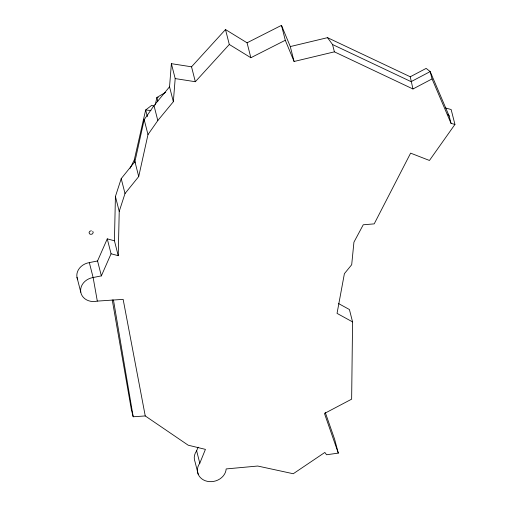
<?xml version="1.0" encoding="UTF-8"?>
<svg xmlns="http://www.w3.org/2000/svg" width="507" height="507" viewBox="0 0 507 507"><rect width="100%" height="100%" fill="white"/><g stroke="black" fill="none" stroke-linecap="round" stroke-linejoin="round"><path stroke-width="0.76" d="M338.613 303.592L349.412 309.524L352.568 321.907L351.643 399.161L324.461 413.478L338.296 453.119L326.578 454.76L324.841 452.447L293.255 473.741L257.714 466.034L226.166 468.931A14.519 12.295 -14.3 0 1 207.268 481.32A14.519 12.295 -14.3 0 1 199.796 463.208L196.64 450.824L198.123 447.187M114.436 240.781L107.262 238.86L111.065 253.779L118.239 255.699L114.436 240.781L115.419 196.482L121.211 178.629L134.919 161.613L144.184 119.671L154.008 105.627L169.541 86.805L171.385 63.673L191.532 66.804L225.501 29.552L247.061 42.803L250.864 57.722L285.289 40.268L281.486 25.35L247.061 42.803M118.239 255.699L119.221 211.4L115.419 196.482M119.221 211.4L125.014 193.547L138.722 176.531L147.987 134.589L157.81 120.546L173.343 101.723L175.188 78.585L171.385 63.673M155.256 104.886L156.917 97.433L165.726 92.312M130.103 168.33L134.298 159.882L145.661 109.987L151.802 105.266L153.786 106.331M199.796 463.208L205.424 449.373L188.198 445.203L145.249 415.949L133.195 416.767L131.332 409.441L112.231 299.865M145.249 415.949L123.144 299.364L97.319 301.107A14.139 11.978 -14.3 0 1 80.778 292.19A14.139 11.978 -14.3 0 1 93.13 277.519L101.362 275.884L97.559 260.966L107.262 238.86M101.362 275.884L111.065 253.779M445.533 107.972L451.141 109.525L454.944 124.437L429.448 160.465L410.619 153.139L374.204 223.872L363.24 224.785L353.93 242.181L351.693 264.73L344.399 273.66L337.041 313.377L352.568 321.907M175.188 78.585L195.334 81.722L229.297 44.47L225.501 29.552M281.486 25.35L290.283 46.568L327.522 37.664L410.258 76.772L426.159 68.394L430.19 71.595L449.17 116.033L451.034 123.353L454.944 124.437M285.289 40.268L294.085 61.48L334.405 51.841L412.958 88.979L432.059 78.915L430.19 71.595L411.095 81.652L332.535 44.521L327.522 37.664M91.361 230.767L89.815 231.262L89.042 232.529L89.486 233.828L90.899 234.399L92.439 233.911L93.218 232.643L92.768 231.344M77.742 279.737A14.139 11.978 -14.3 0 1 89.327 262.607L97.559 260.966M158.266 97.42L156.917 97.433L157.867 101.159M150.928 110.532L145.661 109.987L147.372 116.699M229.297 44.47L250.864 57.722M447.789 114.138L449.17 116.033M432.059 78.915L451.034 123.353M325.215 412.305L334.607 439.208L338.296 453.119M412.958 88.979L410.258 76.772M332.535 44.521L334.405 51.841M290.283 46.568L294.085 61.48M191.532 66.804L195.334 81.722M169.541 86.805L173.343 101.723M154.008 105.627L157.81 120.546M144.184 119.671L147.987 134.589M134.919 161.613L138.722 176.531M134.298 159.882L135.058 162.867M198.193 474.222L195.037 461.839A14.519 12.295 -14.3 0 1 196.64 450.824M121.211 178.629L125.014 193.547M89.327 262.607L93.13 277.519L97.319 301.107M76.975 277.278L80.778 292.19M113.46 300.017L133.195 416.767"/></g></svg>
